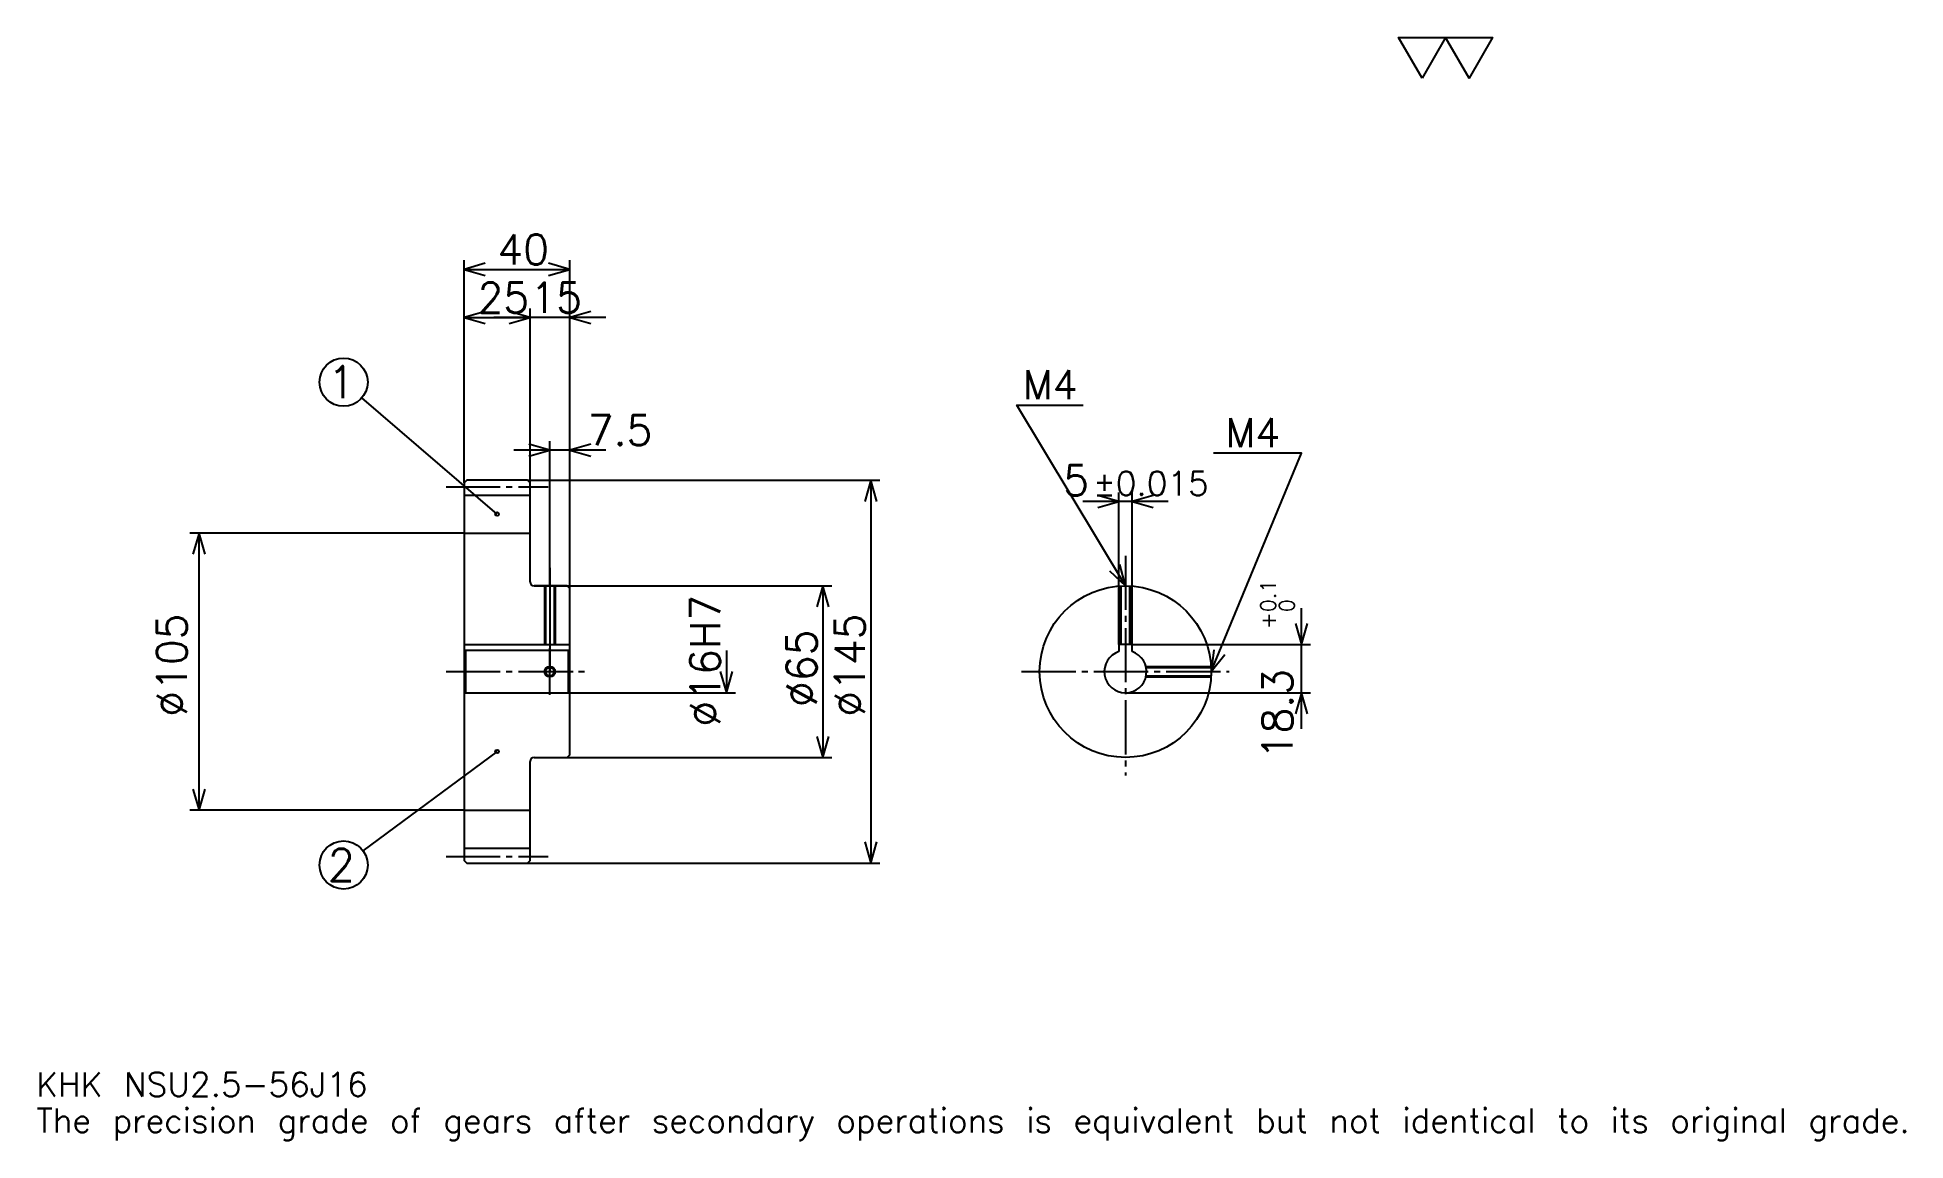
# Model space of a CAD drawing. Extents: x 23 to 731, y 8 to 426.
import ezdxf

# ---------------------------------------------------------------- set-up
doc = ezdxf.new("R2010")
doc.units = 0
doc.linetypes.add('DASHDOT', pattern=[27.391305, 20.543478, -2.282609, 2.282609, -2.282609])
doc.layers.get('0').update_dxf_attribs({"linetype": 'CONTINUOUS'})
doc.layers.add('DASHDOT', color=6, linetype='DASHDOT')
doc.styles.add('KANJI', font='TXT', dxfattribs={"bigfont": 'BIGFONT'})

msp = doc.modelspace()

# ---------------------------------------------------------------- linework, layer by layer
at = {"color": 5}
for p, q in [((184.891312, 258.532593), (184.891312, 341.847839)), ((224.891312, 258.532593), (224.891312, 341.847839)), ((184.891312, 338.423889), (224.891312, 338.423889)), ((184.891312, 320.163025), (209.891312, 320.163025)), ((238.58696, 320.163025), (196.195663, 320.163025)), ((209.891312, 258.532593), (209.891312, 323.586975)), ((197.391312, 245.720108), (146.164429, 289.734558)), ((238.58696, 269.945648), (203.695663, 269.945648)), ((217.391312, 258.532593), (217.391312, 273.369568)), ((184.891312, 257.532593), (184.891312, 258.532593)), ((208.891312, 258.532593), (224.891312, 258.532593)), ((209.891312, 257.532593), (209.891312, 258.532593)), ((217.391312, 218.532608), (217.391312, 258.532593)), ((217.391312, 218.532608), (217.391312, 258.532593)), ((224.891312, 258.532593), (342.445679, 258.532593)), ((224.891312, 217.532608), (224.891312, 258.532593)), ((339.021729, 258.532593), (339.021729, 113.532608)), ((451.630432, 250.489136), (419.239136, 250.489136)), ((432.934784, 196.332611), (432.934784, 253.91304)), ((437.934784, 196.332611), (437.934784, 253.91304)), ((184.891312, 238.532608), (81.032616, 238.532608)), ((84.456528, 133.532608), (84.456528, 238.532608)), ((211.391312, 218.532608), (224.891312, 218.532608)), ((224.891312, 218.532608), (324.184814, 218.532608)), ((320.760864, 218.532608), (320.760864, 153.532608)), ((502.173889, 164.33696), (502.173889, 210.028259)), ((284.239136, 194.032608), (284.239136, 178.032608)), ((437.934784, 196.332611), (505.597839, 196.332611)), ((224.891312, 178.032608), (287.663055, 178.032608)), ((435.434784, 178.032608), (505.597839, 178.032608)), ((197.391312, 155.782608), (146.580399, 118.209129)), ((211.391312, 153.532608), (224.891312, 153.532608)), ((224.891312, 153.532608), (324.184814, 153.532608)), ((184.891312, 133.532608), (81.032616, 133.532608)), ((208.891312, 113.532608), (224.891312, 113.532608)), ((224.891312, 113.532608), (342.445679, 113.532608))]:
    msp.add_line(p, q, dxfattribs=at)
at = {"color": 4}
for p, q in [((184.891312, 252.907608), (209.891312, 252.907608)), ((184.891312, 238.532608), (209.891312, 238.532608)), ((184.891312, 196.332611), (224.891312, 196.332611)), ((185.391312, 194.032608), (185.391312, 178.032608)), ((224.391312, 194.032608), (224.891312, 194.532608)), ((224.391312, 178.032608), (224.891312, 177.532608)), ((184.891312, 133.532608), (209.891312, 133.532608)), ((184.891312, 119.157608), (209.891312, 119.157608))]:
    msp.add_line(p, q, dxfattribs=at)
at = {"color": 7}
msp.add_lwpolyline([(547.826111, 410.869568), (538.92395, 426.299988), (574.532654, 426.299988), (565.630432, 410.869568), (556.728271, 426.299988), (547.826111, 410.869568)], dxfattribs=at)
at = {"color": 5}
for points in [[(192.880447, 340.706512), (184.891312, 338.423889), (192.880447, 336.141296)], [(216.902176, 336.141296), (224.891312, 338.423889), (216.902176, 340.706512)], [(192.880447, 322.445648), (184.891312, 320.163025), (192.880447, 317.880432)], [(201.902176, 317.880432), (209.891312, 320.163025), (201.902176, 322.445648)], [(201.902176, 317.880432), (209.891312, 320.163025), (201.902176, 322.445648)], [(232.880447, 322.445648), (224.891312, 320.163025), (232.880447, 317.880432)], [(435.434784, 218.532608), (394.347839, 287.010864), (419.456543, 287.010864)], [(209.402176, 267.663025), (217.391312, 269.945648), (209.402176, 272.228271)], [(232.880447, 272.228271), (224.891312, 269.945648), (232.880447, 267.663025)], [(467.934814, 186.032608), (502.17395, 268.75), (468.847839, 268.75)], [(341.304352, 250.543488), (339.021729, 258.532593), (336.739136, 250.543488)], [(424.945648, 248.206512), (432.934784, 250.489136), (424.945648, 252.771729)], [(445.923889, 252.771729), (437.934784, 250.489136), (445.923889, 248.206512)], [(86.739136, 230.543472), (84.456528, 238.532608), (82.17392, 230.543472)], [(429.367096, 224.208832), (435.434784, 218.532608), (433.281738, 226.557617)], [(323.043488, 210.543472), (320.760864, 218.532608), (318.478271, 210.543472)], [(499.891296, 204.321747), (502.173889, 196.332611), (504.456543, 204.321747)], [(468.881226, 194.287354), (467.934814, 186.032608), (473.099365, 192.541336)], [(281.956543, 186.021744), (284.239136, 178.032608), (286.521729, 186.021744)], [(504.456543, 170.043472), (502.173889, 178.032608), (499.891296, 170.043472)], [(318.478271, 161.521744), (320.760864, 153.532608), (323.043488, 161.521744)], [(82.17392, 141.521744), (84.456528, 133.532608), (86.739136, 141.521744)], [(336.739136, 121.521736), (339.021729, 113.532608), (341.304352, 121.521736)]]:
    msp.add_lwpolyline(points, dxfattribs=at)
at = {"color": 4}
for points in [[(209.891312, 220.032608), (209.891312, 257.532593), (208.891312, 258.532593), (185.891312, 258.532593), (184.891312, 257.532593), (184.891312, 177.532608)], [(211.391312, 153.532608), (223.891312, 153.532608), (224.891312, 154.532608), (224.891312, 217.532608), (223.891312, 218.532608), (211.391312, 218.532608)], [(215.391312, 218.532608), (215.391312, 196.332611)], [(215.771317, 218.532608), (215.771317, 196.332611)], [(219.011307, 218.532608), (219.011307, 196.332611)], [(219.391312, 218.532608), (219.391312, 196.332611)], [(433.434784, 196.332611), (433.434784, 218.471008)], [(433.814789, 196.332611), (433.814789, 218.492203)], [(437.054779, 196.332611), (437.054779, 218.492203)], [(437.434784, 196.332611), (437.434784, 218.471008)], [(184.891312, 177.532608), (185.391312, 178.032608), (224.391312, 178.032608), (224.391312, 194.032608), (185.391312, 194.032608), (184.891312, 194.532608)], [(437.934784, 193.631943), (437.934784, 196.332611), (432.934784, 196.332611), (432.934784, 193.631943)], [(443.180725, 188.032608), (467.873169, 188.032608)], [(443.180725, 184.032608), (467.873169, 184.032608)], [(443.269043, 187.652603), (467.894409, 187.652603)], [(443.269043, 184.412613), (467.894409, 184.412613)], [(184.891312, 177.532608), (184.891312, 114.532608), (185.891312, 113.532608), (208.891312, 113.532608), (209.891312, 114.532608), (209.891312, 152.032608)]]:
    msp.add_lwpolyline(points, dxfattribs=at)
at = {"color": 5}
for centre, radius in [((139.239136, 295.684784), 9.130435), ((197.391312, 245.720108), 0.684783), ((197.391312, 155.782608), 0.684783), ((139.239136, 112.780434), 9.130435)]:
    msp.add_circle(centre, radius, dxfattribs=at)
at = {"color": 4}
for centre, radius in [((435.434784, 186.032608), 32.5), ((217.391312, 186.032608), 1.62)]:
    msp.add_circle(centre, radius, dxfattribs=at)
at = {"color": 7}
msp.add_circle((217.391312, 186.032608), 2, dxfattribs=at)
at = {"color": 4}
for centre, radius, start, end in [((211.391312, 220.032608), 1.5, 180, 270), ((435.434784, 186.032608), 8, 108.209957329, 71.790042671), ((211.391312, 152.032608), 1.5, 90, 180)]:
    msp.add_arc(centre, radius, start, end, dxfattribs=at)
at = {"layer": 'DASHDOT', "color": 7}
for p, q in [((178.043488, 256.032593), (216.739136, 256.032593)), ((435.434784, 229.945648), (435.434784, 146.684784)), ((217.391312, 218.532608), (217.391312, 186.032608)), ((178.043488, 186.032608), (231.739136, 186.032608)), ((396.086975, 186.032608), (474.782593, 186.032608)), ((178.043488, 116.032608), (216.739136, 116.032608))]:
    msp.add_line(p, q, dxfattribs=at)
for points in [[(217.391312, 225.380432), (217.391312, 189.484787)], [(217.391312, 177.184784), (217.391312, 194.880432)], [(208.543488, 186.032608), (226.239136, 186.032608)]]:
    msp.add_lwpolyline(points, dxfattribs=at)

# ---------------------------------------------------------------- texts
at = {"color": 7, "style": 'KANJI'}
for s, height, p in [('40', 11.413043, (197.472839, 340.25)), ('25', 11.413043, (189.972839, 321.989136)), ('15', 11.413043, (209.972839, 321.989136)), ('1', 12.173913, (133.152191, 289.597839)), ('M4', 10.956522, (396.630432, 289.293488)), ('7.5', 11.413043, (231.739136, 271.771729)), ('M4', 10.956522, (473.413025, 271.032593)), ('5', 11.413043, (411.876007, 252.771729)), ('%%p0.015', 9.130435, (423.173523, 252.771729)), ('2', 12.173913, (133.152191, 106.693474)), ('KHK NSU2.5-56J16', 9.130435, (22.826086, 25.108696)), ('The precision grade of gears after secondary operations is equivalent but not identical to its original grade.', 9.130435, (22.826086, 11.413043))]:
    msp.add_text(s, height=height, dxfattribs=at).set_placement(p)
for s, height, p in [('%%c16H7', 11.413043, (281.956543, 165.203796)), ('0.1', 5.706522, (492.358704, 208.60141)), ('0', 5.706522, (499.434753, 208.60141)), ('%%c105', 11.413043, (79.891312, 168.91304)), ('%%c145', 11.413043, (336.739136, 168.91304)), ('+', 5.706522, (492.358704, 202.210098)), ('%%c65', 11.413043, (318.478271, 172.622284)), ('18.3', 11.413043, (498.75, 152.809937))]:
    msp.add_text(s, height=height, rotation=90, dxfattribs=at).set_placement(p)

doc.saveas('drawing.dxf')
